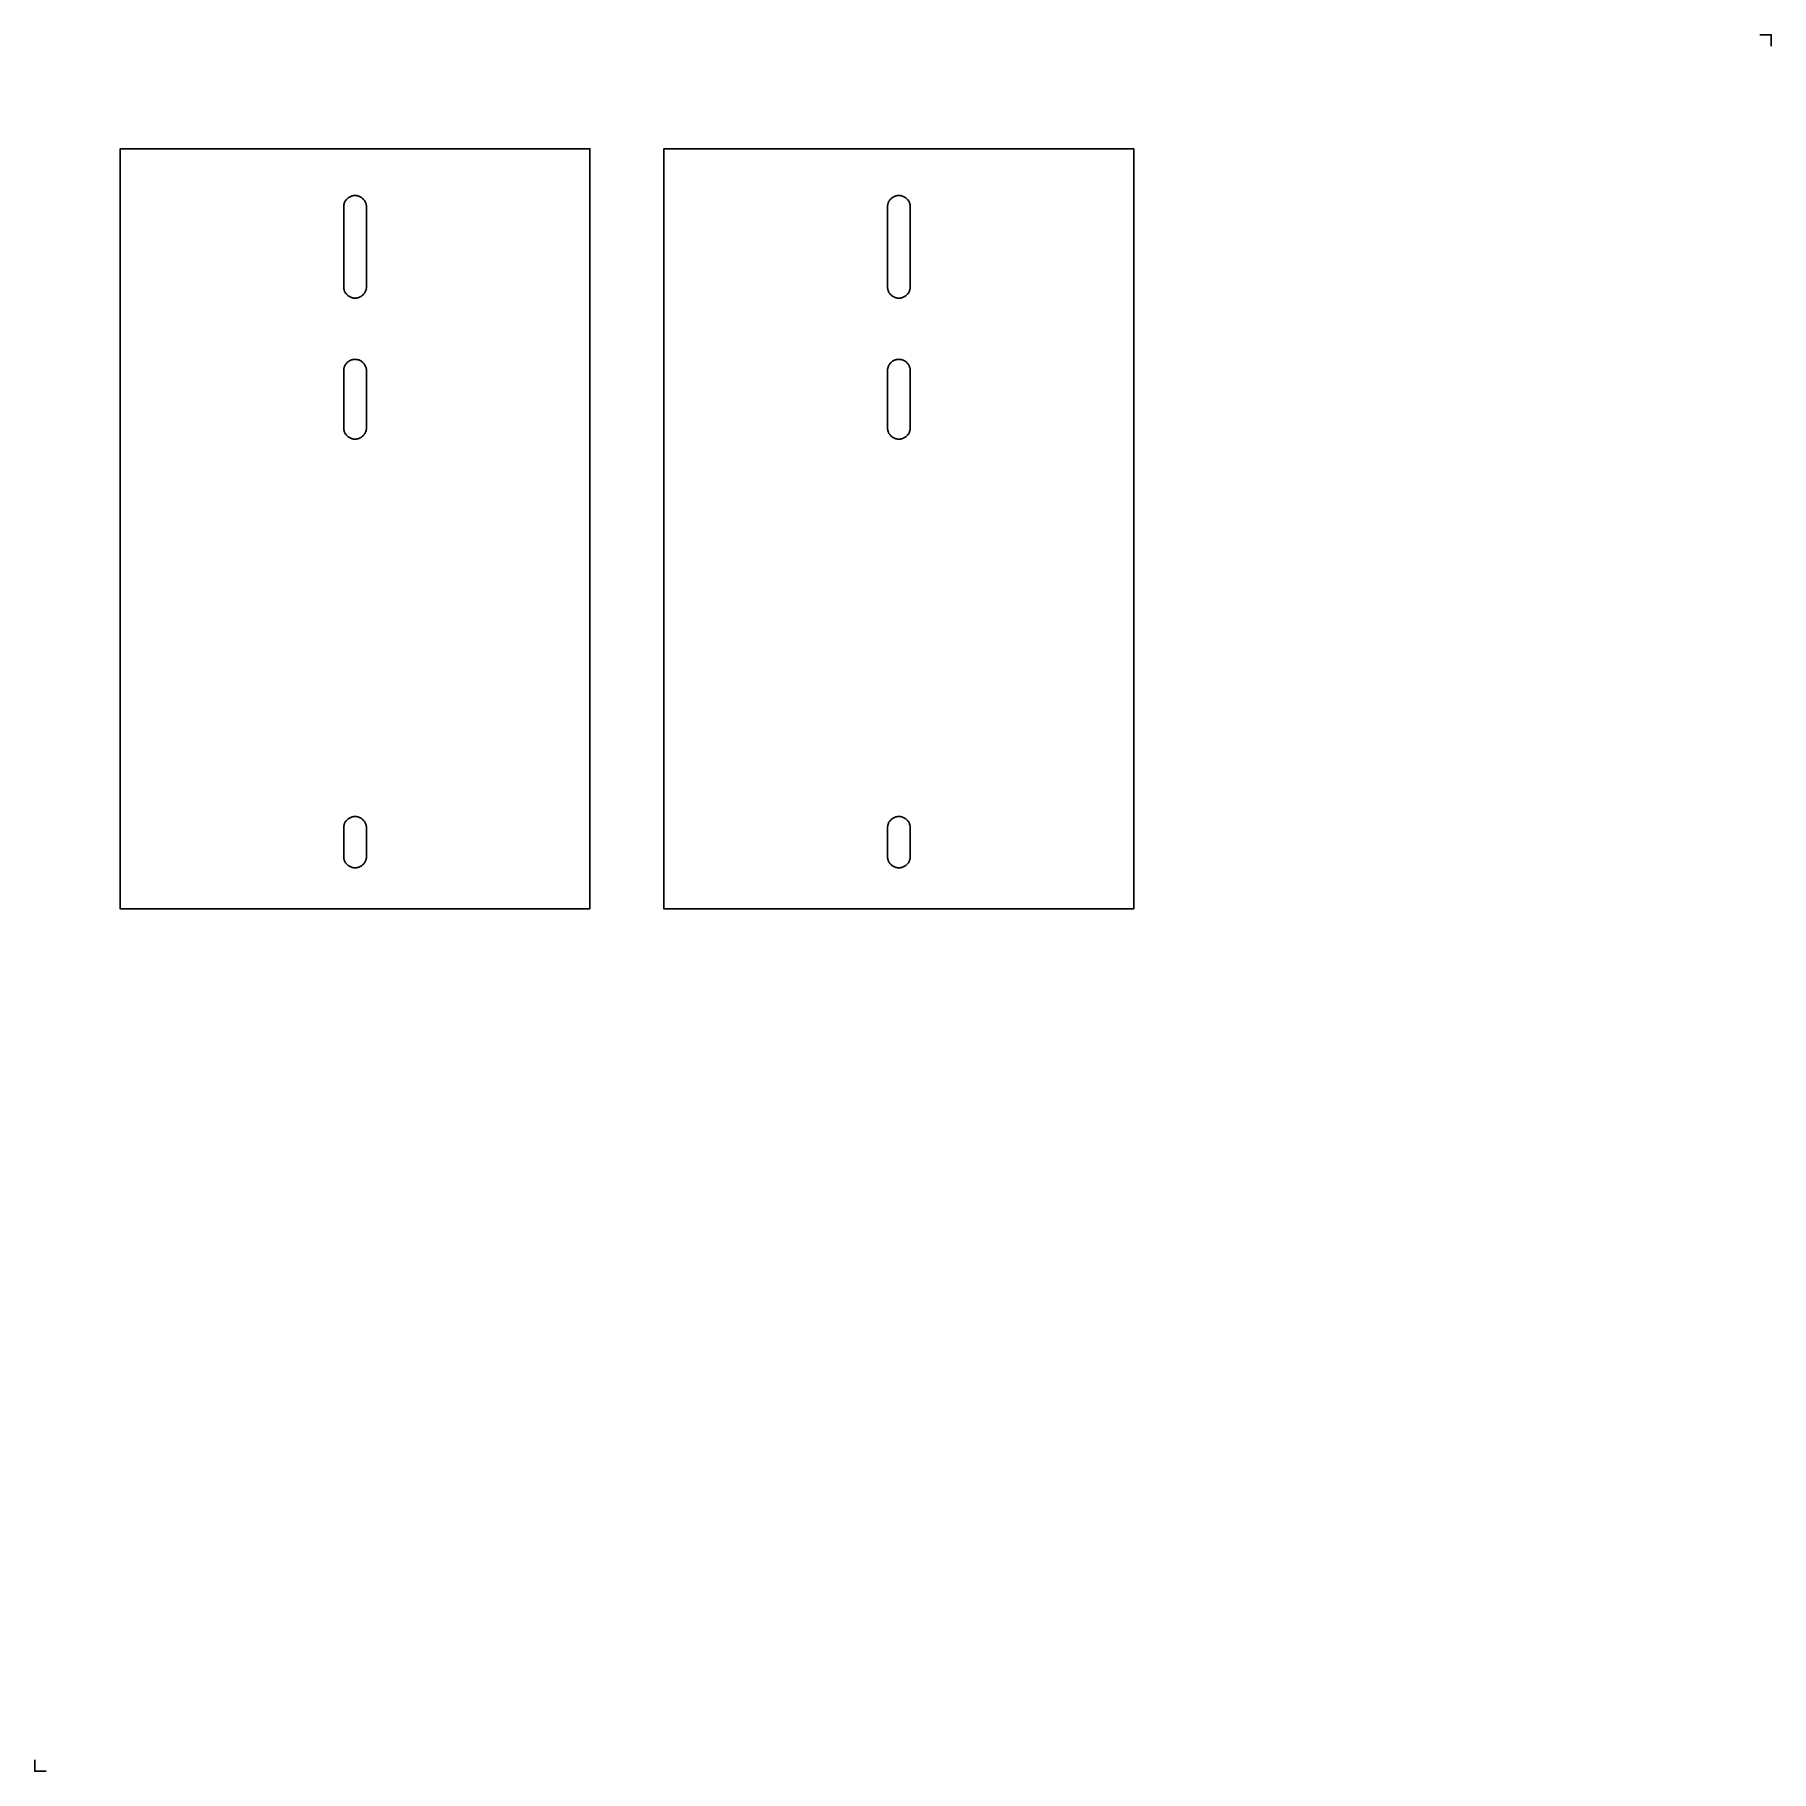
# Model space of a CAD drawing. Extents: x 0 to 305, y 0 to 305.
import ezdxf

# ---------------------------------------------------------------- set-up
doc = ezdxf.new("R2010")
doc.units = 0
doc.layers.add('KONTROLLE', color=7, linetype='Continuous')
doc.layers.add('SCHNEIDEN', color=1, linetype='Continuous')

msp = doc.modelspace()

# ---------------------------------------------------------------- linework, layer by layer
at = {"layer": 'KONTROLLE', "color": 7}
for points in [[(302.8, 304.8), (304.8, 304.8), (304.8, 302.8)], [(0, 2), (0, 0), (2, 0)]]:
    msp.add_lwpolyline(points, dxfattribs=at)
at = {"layer": 'SCHNEIDEN', "color": 1}
for points in [[(97.45, 151.35), (97.45, 284.8), (15, 284.8), (15, 151.35)], [(192.9, 151.35), (192.9, 284.8), (110.45, 284.8), (110.45, 151.35)], [(56.22, 258.58), (56.22, 258.58), (56.09, 258.58), (55.96, 258.59), (55.83, 258.61), (55.71, 258.64), (55.58, 258.68), (55.46, 258.73), (55.34, 258.78), (55.22, 258.84), (55.11, 258.91), (55.01, 258.99), (54.91, 259.07), (54.81, 259.16), (54.72, 259.26), (54.64, 259.36), (54.56, 259.46), (54.49, 259.57), (54.43, 259.69), (54.38, 259.81), (54.33, 259.93), (54.29, 260.06), (54.26, 260.18), (54.24, 260.31), (54.23, 260.44), (54.23, 260.57), (54.23, 274.58), (54.23, 274.71), (54.24, 274.84), (54.26, 274.97), (54.29, 275.09), (54.33, 275.22), (54.38, 275.34), (54.43, 275.46), (54.49, 275.58), (54.56, 275.69), (54.64, 275.79), (54.72, 275.89), (54.81, 275.99), (54.91, 276.08), (55.01, 276.16), (55.11, 276.24), (55.22, 276.31), (55.34, 276.37), (55.46, 276.42), (55.58, 276.47), (55.71, 276.51), (55.83, 276.54), (55.96, 276.56), (56.09, 276.57), (56.22, 276.58), (56.36, 276.57), (56.49, 276.56), (56.62, 276.54), (56.74, 276.51), (56.87, 276.47), (56.99, 276.42), (57.11, 276.37), (57.23, 276.31), (57.34, 276.24), (57.44, 276.16), (57.54, 276.08), (57.64, 275.99), (57.73, 275.89), (57.81, 275.79), (57.89, 275.69), (57.96, 275.58), (58.02, 275.46), (58.07, 275.34), (58.12, 275.22), (58.16, 275.09), (58.19, 274.97), (58.21, 274.84), (58.22, 274.71), (58.23, 274.58), (58.23, 260.57), (58.22, 260.44), (58.21, 260.31), (58.19, 260.18), (58.16, 260.06), (58.12, 259.93), (58.07, 259.81), (58.02, 259.69), (57.96, 259.57), (57.89, 259.46), (57.81, 259.36), (57.73, 259.26), (57.64, 259.16), (57.54, 259.07), (57.44, 258.99), (57.34, 258.91), (57.23, 258.84), (57.11, 258.78), (56.99, 258.73), (56.87, 258.68), (56.74, 258.64), (56.62, 258.61), (56.49, 258.59), (56.36, 258.58)], [(151.67, 258.58), (151.67, 258.58), (151.54, 258.58), (151.41, 258.59), (151.28, 258.61), (151.16, 258.64), (151.03, 258.68), (150.91, 258.73), (150.79, 258.78), (150.67, 258.84), (150.56, 258.91), (150.46, 258.99), (150.36, 259.07), (150.26, 259.16), (150.17, 259.26), (150.09, 259.36), (150.01, 259.46), (149.94, 259.57), (149.88, 259.69), (149.83, 259.81), (149.78, 259.93), (149.74, 260.06), (149.71, 260.18), (149.69, 260.31), (149.68, 260.44), (149.68, 260.57), (149.68, 274.58), (149.68, 274.71), (149.69, 274.84), (149.71, 274.97), (149.74, 275.09), (149.78, 275.22), (149.83, 275.34), (149.88, 275.46), (149.94, 275.58), (150.01, 275.69), (150.09, 275.79), (150.17, 275.89), (150.26, 275.99), (150.36, 276.08), (150.46, 276.16), (150.56, 276.24), (150.67, 276.31), (150.79, 276.37), (150.91, 276.42), (151.03, 276.47), (151.16, 276.51), (151.28, 276.54), (151.41, 276.56), (151.54, 276.57), (151.67, 276.58), (151.81, 276.57), (151.94, 276.56), (152.07, 276.54), (152.19, 276.51), (152.32, 276.47), (152.44, 276.42), (152.56, 276.37), (152.68, 276.31), (152.79, 276.24), (152.89, 276.16), (152.99, 276.08), (153.09, 275.99), (153.18, 275.89), (153.26, 275.79), (153.34, 275.69), (153.41, 275.58), (153.47, 275.46), (153.52, 275.34), (153.57, 275.22), (153.61, 275.09), (153.64, 274.97), (153.66, 274.84), (153.67, 274.71), (153.68, 274.58), (153.68, 260.57), (153.67, 260.44), (153.66, 260.31), (153.64, 260.18), (153.61, 260.06), (153.57, 259.93), (153.52, 259.81), (153.47, 259.69), (153.41, 259.57), (153.34, 259.46), (153.26, 259.36), (153.18, 259.26), (153.09, 259.16), (152.99, 259.07), (152.89, 258.99), (152.79, 258.91), (152.68, 258.84), (152.56, 258.78), (152.44, 258.73), (152.32, 258.68), (152.19, 258.64), (152.07, 258.61), (151.94, 258.59), (151.81, 258.58)], [(56.22, 233.83), (56.22, 233.83), (56.09, 233.83), (55.96, 233.84), (55.83, 233.86), (55.71, 233.89), (55.58, 233.93), (55.46, 233.98), (55.34, 234.03), (55.22, 234.09), (55.11, 234.16), (55.01, 234.24), (54.91, 234.32), (54.81, 234.41), (54.72, 234.51), (54.64, 234.61), (54.56, 234.71), (54.49, 234.82), (54.43, 234.94), (54.38, 235.06), (54.33, 235.18), (54.29, 235.31), (54.26, 235.43), (54.24, 235.56), (54.23, 235.69), (54.23, 235.82), (54.23, 245.83), (54.23, 245.96), (54.24, 246.09), (54.26, 246.22), (54.29, 246.34), (54.33, 246.47), (54.38, 246.59), (54.43, 246.71), (54.49, 246.83), (54.56, 246.94), (54.64, 247.04), (54.72, 247.14), (54.81, 247.24), (54.91, 247.33), (55.01, 247.41), (55.11, 247.49), (55.22, 247.56), (55.34, 247.62), (55.46, 247.67), (55.58, 247.72), (55.71, 247.76), (55.83, 247.79), (55.96, 247.81), (56.09, 247.82), (56.22, 247.83), (56.36, 247.82), (56.49, 247.81), (56.62, 247.79), (56.74, 247.76), (56.87, 247.72), (56.99, 247.67), (57.11, 247.62), (57.23, 247.56), (57.34, 247.49), (57.44, 247.41), (57.54, 247.33), (57.64, 247.24), (57.73, 247.14), (57.81, 247.04), (57.89, 246.94), (57.96, 246.83), (58.02, 246.71), (58.07, 246.59), (58.12, 246.47), (58.16, 246.34), (58.19, 246.22), (58.21, 246.09), (58.22, 245.96), (58.23, 245.83), (58.23, 235.82), (58.22, 235.69), (58.21, 235.56), (58.19, 235.43), (58.16, 235.31), (58.12, 235.18), (58.07, 235.06), (58.02, 234.94), (57.96, 234.82), (57.89, 234.71), (57.81, 234.61), (57.73, 234.51), (57.64, 234.41), (57.54, 234.32), (57.44, 234.24), (57.34, 234.16), (57.23, 234.09), (57.11, 234.03), (56.99, 233.98), (56.87, 233.93), (56.74, 233.89), (56.62, 233.86), (56.49, 233.84), (56.36, 233.83)], [(151.67, 233.83), (151.67, 233.83), (151.54, 233.83), (151.41, 233.84), (151.28, 233.86), (151.16, 233.89), (151.03, 233.93), (150.91, 233.98), (150.79, 234.03), (150.67, 234.09), (150.56, 234.16), (150.46, 234.24), (150.36, 234.32), (150.26, 234.41), (150.17, 234.51), (150.09, 234.61), (150.01, 234.71), (149.94, 234.82), (149.88, 234.94), (149.83, 235.06), (149.78, 235.18), (149.74, 235.31), (149.71, 235.43), (149.69, 235.56), (149.68, 235.69), (149.68, 235.82), (149.68, 245.83), (149.68, 245.96), (149.69, 246.09), (149.71, 246.22), (149.74, 246.34), (149.78, 246.47), (149.83, 246.59), (149.88, 246.71), (149.94, 246.83), (150.01, 246.94), (150.09, 247.04), (150.17, 247.14), (150.26, 247.24), (150.36, 247.33), (150.46, 247.41), (150.56, 247.49), (150.67, 247.56), (150.79, 247.62), (150.91, 247.67), (151.03, 247.72), (151.16, 247.76), (151.28, 247.79), (151.41, 247.81), (151.54, 247.82), (151.67, 247.83), (151.81, 247.82), (151.94, 247.81), (152.07, 247.79), (152.19, 247.76), (152.32, 247.72), (152.44, 247.67), (152.56, 247.62), (152.68, 247.56), (152.79, 247.49), (152.89, 247.41), (152.99, 247.33), (153.09, 247.24), (153.18, 247.14), (153.26, 247.04), (153.34, 246.94), (153.41, 246.83), (153.47, 246.71), (153.52, 246.59), (153.57, 246.47), (153.61, 246.34), (153.64, 246.22), (153.66, 246.09), (153.67, 245.96), (153.68, 245.83), (153.68, 235.82), (153.67, 235.69), (153.66, 235.56), (153.64, 235.43), (153.61, 235.31), (153.57, 235.18), (153.52, 235.06), (153.47, 234.94), (153.41, 234.82), (153.34, 234.71), (153.26, 234.61), (153.18, 234.51), (153.09, 234.41), (152.99, 234.32), (152.89, 234.24), (152.79, 234.16), (152.68, 234.09), (152.56, 234.03), (152.44, 233.98), (152.32, 233.93), (152.19, 233.89), (152.07, 233.86), (151.94, 233.84), (151.81, 233.83)], [(56.22, 158.58), (56.22, 158.58), (56.09, 158.58), (55.96, 158.59), (55.83, 158.61), (55.71, 158.64), (55.58, 158.68), (55.46, 158.73), (55.34, 158.78), (55.22, 158.84), (55.11, 158.91), (55.01, 158.99), (54.91, 159.07), (54.81, 159.16), (54.72, 159.26), (54.64, 159.36), (54.56, 159.46), (54.49, 159.57), (54.43, 159.69), (54.38, 159.81), (54.33, 159.93), (54.29, 160.06), (54.26, 160.18), (54.24, 160.31), (54.23, 160.44), (54.23, 160.57), (54.23, 165.58), (54.23, 165.71), (54.24, 165.84), (54.26, 165.97), (54.29, 166.09), (54.33, 166.22), (54.38, 166.34), (54.43, 166.46), (54.49, 166.58), (54.56, 166.69), (54.64, 166.79), (54.72, 166.89), (54.81, 166.99), (54.91, 167.08), (55.01, 167.16), (55.11, 167.24), (55.22, 167.31), (55.34, 167.37), (55.46, 167.42), (55.58, 167.47), (55.71, 167.51), (55.83, 167.54), (55.96, 167.56), (56.09, 167.57), (56.22, 167.58), (56.36, 167.57), (56.49, 167.56), (56.62, 167.54), (56.74, 167.51), (56.87, 167.47), (56.99, 167.42), (57.11, 167.37), (57.23, 167.31), (57.34, 167.24), (57.44, 167.16), (57.54, 167.08), (57.64, 166.99), (57.73, 166.89), (57.81, 166.79), (57.89, 166.69), (57.96, 166.58), (58.02, 166.46), (58.07, 166.34), (58.12, 166.22), (58.16, 166.09), (58.19, 165.97), (58.21, 165.84), (58.22, 165.71), (58.23, 165.58), (58.23, 160.57), (58.22, 160.44), (58.21, 160.31), (58.19, 160.18), (58.16, 160.06), (58.12, 159.93), (58.07, 159.81), (58.02, 159.69), (57.96, 159.57), (57.89, 159.46), (57.81, 159.36), (57.73, 159.26), (57.64, 159.16), (57.54, 159.07), (57.44, 158.99), (57.34, 158.91), (57.23, 158.84), (57.11, 158.78), (56.99, 158.73), (56.87, 158.68), (56.74, 158.64), (56.62, 158.61), (56.49, 158.59), (56.36, 158.58)], [(151.67, 158.58), (151.67, 158.58), (151.54, 158.58), (151.41, 158.59), (151.28, 158.61), (151.16, 158.64), (151.03, 158.68), (150.91, 158.73), (150.79, 158.78), (150.67, 158.84), (150.56, 158.91), (150.46, 158.99), (150.36, 159.07), (150.26, 159.16), (150.17, 159.26), (150.09, 159.36), (150.01, 159.46), (149.94, 159.57), (149.88, 159.69), (149.83, 159.81), (149.78, 159.93), (149.74, 160.06), (149.71, 160.18), (149.69, 160.31), (149.68, 160.44), (149.68, 160.57), (149.68, 165.58), (149.68, 165.71), (149.69, 165.84), (149.71, 165.97), (149.74, 166.09), (149.78, 166.22), (149.83, 166.34), (149.88, 166.46), (149.94, 166.58), (150.01, 166.69), (150.09, 166.79), (150.17, 166.89), (150.26, 166.99), (150.36, 167.08), (150.46, 167.16), (150.56, 167.24), (150.67, 167.31), (150.79, 167.37), (150.91, 167.42), (151.03, 167.47), (151.16, 167.51), (151.28, 167.54), (151.41, 167.56), (151.54, 167.57), (151.67, 167.58), (151.81, 167.57), (151.94, 167.56), (152.07, 167.54), (152.19, 167.51), (152.32, 167.47), (152.44, 167.42), (152.56, 167.37), (152.68, 167.31), (152.79, 167.24), (152.89, 167.16), (152.99, 167.08), (153.09, 166.99), (153.18, 166.89), (153.26, 166.79), (153.34, 166.69), (153.41, 166.58), (153.47, 166.46), (153.52, 166.34), (153.57, 166.22), (153.61, 166.09), (153.64, 165.97), (153.66, 165.84), (153.67, 165.71), (153.68, 165.58), (153.68, 160.57), (153.67, 160.44), (153.66, 160.31), (153.64, 160.18), (153.61, 160.06), (153.57, 159.93), (153.52, 159.81), (153.47, 159.69), (153.41, 159.57), (153.34, 159.46), (153.26, 159.36), (153.18, 159.26), (153.09, 159.16), (152.99, 159.07), (152.89, 158.99), (152.79, 158.91), (152.68, 158.84), (152.56, 158.78), (152.44, 158.73), (152.32, 158.68), (152.19, 158.64), (152.07, 158.61), (151.94, 158.59), (151.81, 158.58)]]:
    msp.add_lwpolyline(points, close=True, dxfattribs=at)

doc.saveas('drawing.dxf')
